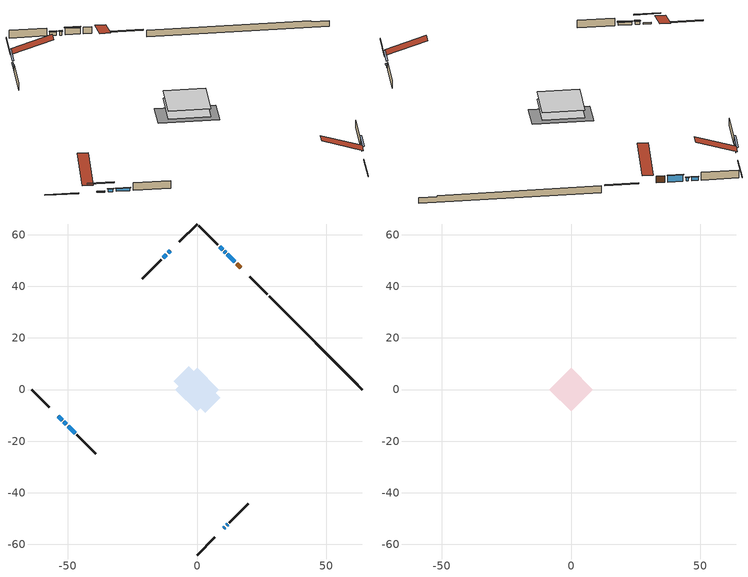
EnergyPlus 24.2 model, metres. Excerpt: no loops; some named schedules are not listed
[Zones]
conditioned space
 floor adiabatic (AdiabaticFloorConstruction): -8.49,0 0,8.49 8.49,0 0,-8.49 z0.62
 floor foundation (Slab1 construction): -9.05,3.14 -3.14,9.05 9.05,-3.14 3.14,-9.05 z-1.51
 wall outside (RimJoist1 construction): 0,-64.12 6.79,-57.33 / -64.12,0 -57.33,-6.79 / 0,64.12 -6.79,57.33 / 27.25,36.87 20.46,43.66 z0.62:0.92
 wall outside (AdiabaticWallConstruction 1): 16.97,47.15 15.36,48.76 z0.62:2.65
 wall outside (AdiabaticWallConstruction): 14.7,49.41 11.72,52.39 z0.62:2.65; -10.28,53.83 -11.22,52.9 z0.62:1.08; 10.28,-53.84 10.82,-53.29 / -53.83,-10.28 -52.21,-11.9 z0.62:1.03; 11.07,53.05 10.63,53.48 / 9.98,54.14 8.72,55.4 z0.62:1.69; -11.87,52.24 -13.17,50.95 z0.62:1.79; 11.48,-52.64 11.87,-52.24 z0.62:1.54; -51.56,-12.56 -50.62,-13.49 / -49.97,-14.15 -47.24,-16.88 z0.62:1.48
 wall outside (Wall1 construction): 12.53,-51.59 19.94,-44.18 / -46.58,-17.54 -39.17,-24.94 / -13.82,50.29 -21.23,42.89 / 8.06,56.05 0.66,63.46 z0.62:3.06
 wall foundation (FoundationWall1 construction): 27.91,36.21,-1.51 27.91,36.21,0.62 60.5,3.62,0.62 60.5,3.62,0.26 64.12,0,0.26 64.12,0,-1.51
 window (WindowConstruction): 14.7,49.41 11.72,52.39 z0.62:2.65
 window (WindowConstruction 7): -10.28,53.83 -11.22,52.9 z0.62:1.08
 window (WindowConstruction 8): 10.28,-53.83 10.82,-53.29 z0.62:1.03
 window (WindowConstruction 9): -53.83,-10.28 -52.21,-11.9 z0.62:1.03
 window (WindowConstruction 1): 11.07,53.05 10.63,53.48 z0.62:1.69
 window (WindowConstruction 2): 9.98,54.14 8.72,55.4 z0.62:1.69
 window (WindowConstruction 3): -11.87,52.24 -13.17,50.95 z0.62:1.79
 window (WindowConstruction 4): 11.48,-52.64 11.87,-52.24 z0.62:1.53
 window (WindowConstruction 5): -51.56,-12.56 -50.62,-13.49 z0.62:1.48
 window (WindowConstruction 6): -49.97,-14.15 -47.24,-16.88 z0.62:1.48
 door (Door): 16.97,47.15 15.36,48.76 z0.62:2.65
 ceiling adiabatic (AdiabaticFloorConstruction): 0,-8.49 8.49,0 0,8.49 -8.49,0 z0.62
attic - vented
 floor to conditioned space (Floor1 construction Reversed): -8.49,0 0,8.49 8.49,0 0,-8.49 z3.06
 roof outside (Roof1 construction): 9.63,-54.49,3.06 1.36,-46.22,6.96 -0.82,-48.4,6.96 7.45,-56.67,3.06; -54.49,-9.63,3.06 -46.22,-1.36,6.96 -48.4,0.82,6.96 -56.67,-7.45,3.06; -9.63,54.49,3.06 -1.36,46.22,6.96 0.82,48.4,6.96 -7.45,56.67,3.06; 17.62,46.49,3.06 9.35,38.22,6.96 11.53,36.04,6.96 19.8,44.31,3.06
shading: 11.58,52.54 14.85,49.27 15.14,49.56 11.87,52.83 z2.85; -13.08,51.03 -8.42,55.7 -8.71,55.99 -13.37,51.32 z3.72; 12.69,-51.43 8.42,-55.7 8.71,-55.99 12.98,-51.72 z3.66; -50.35,-13.77 -55.7,-8.42 -55.99,-8.71 -50.64,-14.06 z3.66; 10.49,53.62 11.21,52.91 11.5,53.2 10.78,53.91 z1.89; 8.58,55.54 10.12,54 10.41,54.29 8.87,55.83 z1.89; -13.31,50.81 -11.73,52.39 -12.02,52.68 -13.6,51.1 z1.99; 12.02,-52.1 11.34,-52.78 11.63,-53.07 12.31,-52.39 z1.74; -50.48,-13.64 -51.7,-12.42 -51.99,-12.71 -50.77,-13.93 z1.68; -47.1,-17.02 -50.11,-14.01 -50.4,-14.3 -47.39,-17.31 z1.68
[Building]
Building 1: Terrain=Suburbs
[Site:Location]
Toronto Intl AP_ON: Latitude {deg}=43.68; Longitude {deg}=-79.63; Time Zone {hr}=-5; Elevation {m}=173; Keep Site Location Information=Yes
[Site:GroundTemperature:Shallow]
4.59119, 2.66285, 2.50842, 3.42352, 7.09712, 10.7536, 13.9236, 15.9317, 16.1023, 14.4691, 11.3799, 7.83558
[Site:WaterMainsTemperature]
Calculation Method=Schedule; Temperature Schedule=mains temperature schedule
[Material] Roughness=Rough; Thermal Absorptance=0.9
Name | Thickness {m} | Conductivity {W/m-K} | Density {kg/m3} | Specific Heat {J/kg-K} | Solar Absorptance | Visible Absorptance
asphalt or fiberglass shingles | 0.00635 | 0.162714 | 1121.4 | 1465.45 | 0.4 | 0.4
ceiling stud and cavity | 0.1397 | 0.113016 | 65.682 | 1177.47 | 0.7 | 0.7
concrete 4.0 in. | 0.1016 | 1.803125 | 2242.8 | 837.4 | 0.7 | 0.7
concrete 8.0 in. | 0.2032 | 1.803125 | 2242.8 | 837.4 | 0.7 | 0.7
door material | 0.04445 | 0.053851 | 512.64 | 1214.23 | 0.7 | 0.7
exterior vertical ins | 0.0457286 | 0.029427 | 32.04 | 1214.23 | 0.7 | 0.7
floor covering | 0.0127 | 0.0433444 | 54.468 | 1339.84 | 0.6 | 0.6
floor rigid ins; wall rigid ins | 0.512978 | 0.029427 | 32.04 | 1214.23 | 0.7 | 0.7
floor stud and cavity | 0.1397 | 1.75129 | 37.0049 | 1207.88 | 0.7 | 0.7
furniture material conditioned space 1 | 0.1524 | 0.115458 | 640.8 | 1214.23 | 0.6 | 0.6
gypsum board | 0.0127 | 0.160291 | 801 | 837.4 | 0.6 | 0.6
gypsum board 1 | 0.0127 | 0.160291 | 801 | 837.4 | 0.7 | 0.7
osb sheathing 0.5 in. | 0.0127 | 0.115458 | 512.64 | 1214.23 | 0.7 | 0.7
osb sheathing 0.75 in. | 0.01905 | 0.115458 | 512.64 | 1214.23 | 0.7 | 0.7
osb sheathing 2.0 in. | 0.0508 | 0.115458 | 512.64 | 1214.23 | 0.7 | 0.7
rim joist stud and cavity | 0.0508 | 0.0293316 | 125.044 | 1163.47 | 0.6 | 0.6
wall stud and cavity | 0.1397 | 0.0930111 | 139.0536 | 1170.24 | 0.7 | 0.7
wall stud and cavity 1 | 0.0889 | 0.380278 | 52.3479 | 1209.89 | 0.7 | 0.7
wall stud and cavity 2 | 0.0889 | 0.391764 | 83.0341 | 1211.67 | 0.7 | 0.7
wood siding | 0.0254 | 0.102417 | 544.68 | 1172.36 | 0.4 | 0.4
wood siding 1; wood siding 2; wood siding 3 | 0.0254 | 0.102417 | 544.68 | 1172.36 | 0.7 | 0.7
[WindowMaterial:SimpleGlazingSystem]
Name | U-Factor {W/m2-K} | Solar Heat Gain Coefficient
WindowMaterial | 2.86285 | 0.72
WindowMaterial 1 | 2.99003 | 0.52
WindowMaterial 2 | 2.927009 | 0.61
WindowMaterial 3 | 3.00026 | 0.54
WindowMaterial 4 | 3.003662 | 0.49
WindowMaterial 5 | 3.04114 | 0.47
WindowMaterial 6 | 2.96789 | 0.57
WindowMaterial 7 | 3.068959 | 0.38
WindowMaterial 8 | 3.063281 | 0.38
[Construction]
AdiabaticFloorConstruction: floor stud and cavity, floor rigid ins, osb sheathing 0.75 in., floor covering
AdiabaticWallConstruction: wood siding 2, wall rigid ins, wall stud and cavity 1, gypsum board
AdiabaticWallConstruction 1: wood siding 3, wall rigid ins, wall stud and cavity 1, gypsum board
Door: door material
Floor1 construction Reversed: gypsum board, ceiling stud and cavity
FoundationWall1 construction: concrete 8.0 in., gypsum board 1
furniture construction conditioned space 1: furniture material conditioned space 1
PartitionWallConstruction: gypsum board, wall stud and cavity 2, gypsum board
RimJoist1 construction: wood siding 1, osb sheathing 2.0 in., rim joist stud and cavity
Roof1 construction: asphalt or fiberglass shingles
Slab1 construction: concrete 4.0 in.
Wall1 construction: wood siding, osb sheathing 0.5 in., wall stud and cavity, gypsum board
WindowConstruction: WindowMaterial
WindowConstruction 1: WindowMaterial 1
WindowConstruction 2: WindowMaterial 2
WindowConstruction 3: WindowMaterial 3
WindowConstruction 4: WindowMaterial 4
WindowConstruction 5: WindowMaterial 5
WindowConstruction 6: WindowMaterial 6
WindowConstruction 7: WindowMaterial 7
WindowConstruction 8; WindowConstruction 9: WindowMaterial 8
[Zone] Multiplier=1; Part of Total Floor Area=Yes
Name | Volume {m3}
attic - vented | 91.2539
conditioned space | 692.4
[Space]
Name | Zone | Volume {m3}
attic - vented 1 | attic - vented | 91.2539
conditioned space 1 | conditioned space | 692.4
[ZoneInfiltration:EffectiveLeakageArea]
infil attic - vented 1: Zone or Space=attic - vented 1; Schedule=Always On Discrete; Effective Air Leakage Area {cm2}=5966.48; Stack Coefficient=0.000271101; Wind Coefficient=1.11246e-05
[ZoneMixing]
whole house fan mix: Zone or Space=attic - vented; Schedule=Always On Continuous; Design Flow Rate Calculation Method=Flow/Zone; Design Flow Rate {m3/s}=0; Source Zone or Space=conditioned space
[SurfaceProperty:ExposedFoundationPerimeter]
Slab1: Exposed Perimeter Calculation Method=TotalExposedPerimeter; Total Exposed Perimeter {m}=51.207
[InternalMass] Zone or ZoneList=conditioned space; Space or SpaceList=conditioned space 1
Name | Construction | Surface Area {m2}
furniture mass conditioned space 1 | furniture construction conditioned space 1 | 115.36
partition wall mass | PartitionWallConstruction | 288.401
[Lights]
interior lighting: Zone or ZoneList or Space or SpaceList=conditioned space 1; Schedule=interior lighting schedule; Design Level Calculation Method=LightingLevel; Lighting Level {W}=343.2; Return Air Fraction=0; Fraction Radiant=0.6; Fraction Visible=0.2; Fraction Replaceable=1
[People]
occupants: Zone or ZoneList or Space or SpaceList=conditioned space 1; Number of People Schedule=occupants schedule; Number of People Calculation Method=People; Number of People=3; Fraction Radiant=0.314171; Sensible Heat Fraction=0.56303; Activity Level Schedule=occupants activity schedule; Carbon Dioxide Generation Rate {m3/s-W}=0; Enable ASHRAE 55 Comfort Warnings=No; Mean Radiant Temperature Calculation Type=EnclosureAveraged
[ElectricEquipment] Zone or ZoneList or Space or SpaceList=conditioned space 1; Design Level Calculation Method=EquipmentLevel
Name | Schedule | Design Level {W} | Fraction Latent | Fraction Radiant | Fraction Lost
clothes dryer | clothes dryer schedule | 140.772 | 0.015 | 0.081 | 0.85
clothes washer | clothes washer schedule | 32.1985 | 0.03 | 0.162 | 0.7
cooking range | cooking range schedule | 215.147 | 0.08 | 0.432 | 0.2
dishwasher | dishwasher schedule | 66.8632 | 0.3 | 0.18 | 0.4
fridge | fridge schedule | 72.9452 | 0 | 0.6 | 0
mech vent house fan | mech vent house fan schedule | 0 | 0 | 0 | 1
mech vent house fan cfis | mech vent house fan cfis schedule | 0 | 0 | 0 | 0
misc plug loads | misc plug loads schedule | 494.7 | 0.045 | 0.513 | 0.1
whole house fan | Always On Discrete | 0 | 0 | 0 | 1
[OtherEquipment] Zone or ZoneList or Space or SpaceList=conditioned space 1; Design Level Calculation Method=EquipmentLevel
Name | Fuel Type | Schedule | Design Level {W} | Fraction Latent | Fraction Radiant | Fraction Lost
clothes dryer 1 | Electricity | clothes dryer schedule | 0 | 0.015 | 0.081 | 0.85
cooking range 1 | Electricity | cooking range schedule | 0 | 0.08 | 0.432 | 0.2
general water use latent | None | general water use schedule | 62.594 | 1 | 0 | 0
general water use sensible | None | general water use schedule | -61.6891 | 0 | 0.6 | 0
mech vent house fan latent load | None | Always On Discrete | 0 | 1 | 0 | 0
mech vent house fan sensible load | None | Always On Discrete | 0 | 0 | 0 | 0
water heater energy adjustment1 | NaturalGas | Always On Discrete | 0.01 | 0 | 0 | 1
[ZoneInfiltration:DesignFlowRate] Zone or ZoneList or Space or SpaceList=conditioned space 1; Schedule=Always On Discrete; Design Flow Rate Calculation Method=Flow/Zone; Design Flow Rate {m3/s}=0
infil flow; natural vent flow; whole house fan flow
[AvailabilityManager:Scheduled]
central ac and furnace airloop Availability Manager: Schedule=Always On Discrete
[Foundation:Kiva]
Foundation Kiva 1: Initial Indoor Air Temperature {C}=18; Wall Height Above Grade {m}=0.619994; Wall Depth Below Slab {m}=0.2032; Custom Block Material Name 1=exterior vertical ins; Custom Block Depth 1 {m}=2.13; Custom Block X Position 1 {m}=0.2159; Custom Block Z Position 1 {m}=0
[Foundation:Kiva:Settings]
Soil Conductivity {W/m-K}=0.849921; Soil Density {kg/m3}=1842.3; Soil Specific Heat {J/kg-K}=418.7; Ground Solar Absorptivity=0.9; Ground Thermal Absorptivity=0.9; Ground Surface Roughness {m}=0.03; Far-Field Width {m}=40; Deep-Ground Boundary Condition=ZeroFlux; Deep-Ground Depth {m}=40; Minimum Cell Dimension {m}=0.2; Maximum Cell Growth Coefficient=3; Simulation Timestep=Timestep
[Exterior:Lights]
exterior lighting: Schedule=exterior lighting schedule; Design Level {W}=75.6
[EnergyManagementSystem:GlobalVariable]
central_ac_and_furnace_airloop_Fan_RTF
infil_program_Qfan
infil_program_Qinf
natural_vent_program_Qnv
natural_vent_program_Qwhf
[EnergyManagementSystem:Sensor]
Name | Output:Variable or Output:Meter Index Key | Output:Variable or Output:Meter
airflow_gain | infil flow | Infiltration Sensible Heat Gain Energy
airflow_gain_1 | natural vent flow | Infiltration Sensible Heat Gain Energy
airflow_gain_2 | whole house fan flow | Infiltration Sensible Heat Gain Energy
airflow_loss | infil flow | Infiltration Sensible Heat Loss Energy
airflow_loss_1 | natural vent flow | Infiltration Sensible Heat Loss Energy
airflow_loss_2 | whole house fan flow | Infiltration Sensible Heat Loss Energy
clg_load_cond |  | Cooling:EnergyTransfer:Zone:CONDITIONED SPACE
clg_sp_s; clg_sp_s_1 | cooling setpoint | Schedule Value
clothes_dryer_exhaust_0_sch_s | clothes dryer exhaust 0 schedule | Schedule Value
cool_season | cooling season schedule | Schedule Value
htg_load_cond |  | Heating:EnergyTransfer:Zone:CONDITIONED SPACE
htg_sp_s; htg_sp_s_1 | heating setpoint | Schedule Value
ig_ee_conv | clothes dryer | Electric Equipment Convective Heating Energy
ig_ee_conv_2 | cooking range | Electric Equipment Convective Heating Energy
ig_ee_conv_4 | fridge | Electric Equipment Convective Heating Energy
ig_ee_conv_5 | misc plug loads | Electric Equipment Convective Heating Energy
ig_ee_conv_6 | whole house fan | Electric Equipment Convective Heating Energy
ig_ee_rad | clothes dryer | Electric Equipment Radiant Heating Energy
ig_ee_rad_2 | cooking range | Electric Equipment Radiant Heating Energy
ig_ee_rad_4 | fridge | Electric Equipment Radiant Heating Energy
ig_ee_rad_5 | misc plug loads | Electric Equipment Radiant Heating Energy
ig_ee_rad_6 | whole house fan | Electric Equipment Radiant Heating Energy
ig_lgt_conv | interior lighting | Lights Convective Heating Energy
ig_lgt_rad | interior lighting | Lights Radiant Heating Energy
ig_lgt_vis | interior lighting | Lights Visible Radiation Heating Energy
ig_oe_conv | clothes dryer 1 | Other Equipment Convective Heating Energy
ig_oe_conv_1 | cooking range 1 | Other Equipment Convective Heating Energy
ig_oe_conv_2 | general water use latent | Other Equipment Convective Heating Energy
ig_oe_conv_3 | general water use sensible | Other Equipment Convective Heating Energy
ig_oe_conv_4 | water heater energy adjustment1 | Other Equipment Convective Heating Energy
ig_oe_rad | clothes dryer 1 | Other Equipment Radiant Heating Energy
ig_oe_rad_1 | cooking range 1 | Other Equipment Radiant Heating Energy
ig_oe_rad_2 | general water use latent | Other Equipment Radiant Heating Energy
ig_oe_rad_3 | general water use sensible | Other Equipment Radiant Heating Energy
ig_oe_rad_4 | water heater energy adjustment1 | Other Equipment Radiant Heating Energy
ig_ppl_conv | occupants | People Convective Heating Energy
ig_ppl_rad | occupants | People Radiant Heating Energy
im_conv | furniture mass conditioned space 1 | Surface Inside Face Convection Heat Gain Energy
im_conv_1 | partition wall mass | Surface Inside Face Convection Heat Gain Energy
im_ig | furniture mass conditioned space 1 | Surface Inside Face Internal Gains Radiation Heat Gain Energy
im_ig_1 | partition wall mass | Surface Inside Face Internal Gains Radiation Heat Gain Energy
im_lgt | furniture mass conditioned space 1 | Surface Inside Face Lights Radiation Heat Gain Energy
im_lgt_1 | partition wall mass | Surface Inside Face Lights Radiation Heat Gain Energy
im_sol | furniture mass conditioned space 1 | Surface Inside Face Solar Radiation Heat Gain Energy
im_sol_1 | partition wall mass | Surface Inside Face Solar Radiation Heat Gain Energy
im_surf | furniture mass conditioned space 1 | Surface Inside Face Net Surface Thermal Radiation Heat Gain Energy
im_surf_1 | partition wall mass | Surface Inside Face Net Surface Thermal Radiation Heat Gain Energy
mv_conv | mech vent house fan | Electric Equipment Convective Heating Energy
mv_conv_1 | mech vent house fan cfis | Electric Equipment Convective Heating Energy
mv_conv_2 | mech vent house fan latent load | Other Equipment Convective Heating Energy
mv_conv_3 | mech vent house fan sensible load | Other Equipment Convective Heating Energy
mv_rad | mech vent house fan | Electric Equipment Radiant Heating Energy
mv_rad_1 | mech vent house fan cfis | Electric Equipment Radiant Heating Energy
mv_rad_2 | mech vent house fan latent load | Other Equipment Radiant Heating Energy
mv_rad_3 | mech vent house fan sensible load | Other Equipment Radiant Heating Energy
natural_vent_s | natural vent schedule | Schedule Value
out_pb_s |  | Site Outdoor Air Barometric Pressure
out_wt_s |  | Site Outdoor Air Humidity Ratio
site_vw_s |  | Site Wind Speed
ss_back_out | Window1 | Surface Window Shortwave from Zone Back Out Window Heat Transfer Rate
ss_back_out_1 | Window11 | Surface Window Shortwave from Zone Back Out Window Heat Transfer Rate
ss_back_out_2 | Window13 | Surface Window Shortwave from Zone Back Out Window Heat Transfer Rate
ss_back_out_3 | Window14 | Surface Window Shortwave from Zone Back Out Window Heat Transfer Rate
ss_back_out_4 | Window2 | Surface Window Shortwave from Zone Back Out Window Heat Transfer Rate
ss_back_out_5 | Window3 | Surface Window Shortwave from Zone Back Out Window Heat Transfer Rate
ss_back_out_6 | Window4 | Surface Window Shortwave from Zone Back Out Window Heat Transfer Rate
ss_back_out_7 | Window6 | Surface Window Shortwave from Zone Back Out Window Heat Transfer Rate
ss_back_out_8 | Window7 | Surface Window Shortwave from Zone Back Out Window Heat Transfer Rate
ss_back_out_9 | Window9 | Surface Window Shortwave from Zone Back Out Window Heat Transfer Rate
ss_conv | Door1 | Surface Inside Face Convection Heat Gain Energy
ss_conv_1 | Window1 | Surface Inside Face Convection Heat Gain Energy
ss_conv_10 | Window9 | Surface Inside Face Convection Heat Gain Energy
ss_conv_2 | Window11 | Surface Inside Face Convection Heat Gain Energy
ss_conv_3 | Window13 | Surface Inside Face Convection Heat Gain Energy
ss_conv_4 | Window14 | Surface Inside Face Convection Heat Gain Energy
ss_conv_5 | Window2 | Surface Inside Face Convection Heat Gain Energy
ss_conv_6 | Window3 | Surface Inside Face Convection Heat Gain Energy
ss_conv_7 | Window4 | Surface Inside Face Convection Heat Gain Energy
ss_conv_8 | Window6 | Surface Inside Face Convection Heat Gain Energy
ss_conv_9 | Window7 | Surface Inside Face Convection Heat Gain Energy
ss_ig | Door1 | Surface Inside Face Internal Gains Radiation Heat Gain Energy
ss_ig_1 | Window1 | Surface Inside Face Internal Gains Radiation Heat Gain Energy
ss_ig_10 | Window9 | Surface Inside Face Internal Gains Radiation Heat Gain Energy
ss_ig_2 | Window11 | Surface Inside Face Internal Gains Radiation Heat Gain Energy
ss_ig_3 | Window13 | Surface Inside Face Internal Gains Radiation Heat Gain Energy
ss_ig_4 | Window14 | Surface Inside Face Internal Gains Radiation Heat Gain Energy
ss_ig_5 | Window2 | Surface Inside Face Internal Gains Radiation Heat Gain Energy
ss_ig_6 | Window3 | Surface Inside Face Internal Gains Radiation Heat Gain Energy
ss_ig_7 | Window4 | Surface Inside Face Internal Gains Radiation Heat Gain Energy
ss_ig_8 | Window6 | Surface Inside Face Internal Gains Radiation Heat Gain Energy
ss_ig_9 | Window7 | Surface Inside Face Internal Gains Radiation Heat Gain Energy
ss_lgt | Door1 | Surface Inside Face Lights Radiation Heat Gain Energy
ss_sol | Door1 | Surface Inside Face Solar Radiation Heat Gain Energy
ss_surf | Door1 | Surface Inside Face Net Surface Thermal Radiation Heat Gain Energy
ss_surf_1 | Window1 | Surface Inside Face Net Surface Thermal Radiation Heat Gain Energy
ss_surf_10 | Window9 | Surface Inside Face Net Surface Thermal Radiation Heat Gain Energy
ss_surf_2 | Window11 | Surface Inside Face Net Surface Thermal Radiation Heat Gain Energy
ss_surf_3 | Window13 | Surface Inside Face Net Surface Thermal Radiation Heat Gain Energy
ss_surf_4 | Window14 | Surface Inside Face Net Surface Thermal Radiation Heat Gain Energy
ss_surf_5 | Window2 | Surface Inside Face Net Surface Thermal Radiation Heat Gain Energy
ss_surf_6 | Window3 | Surface Inside Face Net Surface Thermal Radiation Heat Gain Energy
ss_surf_7 | Window4 | Surface Inside Face Net Surface Thermal Radiation Heat Gain Energy
ss_surf_8 | Window6 | Surface Inside Face Net Surface Thermal Radiation Heat Gain Energy
ss_surf_9 | Window7 | Surface Inside Face Net Surface Thermal Radiation Heat Gain Energy
ss_trans_in | Window1 | Surface Window Transmitted Solar Radiation Rate
ss_trans_in_1 | Window11 | Surface Window Transmitted Solar Radiation Rate
ss_trans_in_2 | Window13 | Surface Window Transmitted Solar Radiation Rate
ss_trans_in_3 | Window14 | Surface Window Transmitted Solar Radiation Rate
ss_trans_in_4 | Window2 | Surface Window Transmitted Solar Radiation Rate
ss_trans_in_5 | Window3 | Surface Window Transmitted Solar Radiation Rate
ss_trans_in_6 | Window4 | Surface Window Transmitted Solar Radiation Rate
ss_trans_in_7 | Window6 | Surface Window Transmitted Solar Radiation Rate
ss_trans_in_8 | Window7 | Surface Window Transmitted Solar Radiation Rate
ss_trans_in_9 | Window9 | Surface Window Transmitted Solar Radiation Rate
ss_trans_out | Window1 | Surface Inside Face Initial Transmitted Diffuse Transmitted Out Window Solar Radiation Rate
ss_trans_out_1 | Window11 | Surface Inside Face Initial Transmitted Diffuse Transmitted Out Window Solar Radiation Rate
ss_trans_out_2 | Window13 | Surface Inside Face Initial Transmitted Diffuse Transmitted Out Window Solar Radiation Rate
ss_trans_out_3 | Window14 | Surface Inside Face Initial Transmitted Diffuse Transmitted Out Window Solar Radiation Rate
ss_trans_out_4 | Window2 | Surface Inside Face Initial Transmitted Diffuse Transmitted Out Window Solar Radiation Rate
ss_trans_out_5 | Window3 | Surface Inside Face Initial Transmitted Diffuse Transmitted Out Window Solar Radiation Rate
ss_trans_out_6 | Window4 | Surface Inside Face Initial Transmitted Diffuse Transmitted Out Window Solar Radiation Rate
ss_trans_out_7 | Window6 | Surface Inside Face Initial Transmitted Diffuse Transmitted Out Window Solar Radiation Rate
ss_trans_out_8 | Window7 | Surface Inside Face Initial Transmitted Diffuse Transmitted Out Window Solar Radiation Rate
ss_trans_out_9 | Window9 | Surface Inside Face Initial Transmitted Diffuse Transmitted Out Window Solar Radiation Rate
s_conv | Floor1 | Surface Inside Face Convection Heat Gain Energy
s_conv_1 | FoundationWall1 | Surface Inside Face Convection Heat Gain Energy
s_conv_10 | Wall1:225 | Surface Inside Face Convection Heat Gain Energy
s_conv_11 | Wall1:315 | Surface Inside Face Convection Heat Gain Energy
s_conv_12 | Wall1:45 | Surface Inside Face Convection Heat Gain Energy
s_conv_2 | inferred conditioned ceiling | Surface Inside Face Convection Heat Gain Energy
s_conv_3 | inferred conditioned floor | Surface Inside Face Convection Heat Gain Energy
s_conv_4 | RimJoist1:135 | Surface Inside Face Convection Heat Gain Energy
s_conv_5 | RimJoist1:225 | Surface Inside Face Convection Heat Gain Energy
s_conv_6 | RimJoist1:315 | Surface Inside Face Convection Heat Gain Energy
s_conv_7 | RimJoist1:45 | Surface Inside Face Convection Heat Gain Energy
s_conv_8 | Slab1 | Surface Inside Face Convection Heat Gain Energy
s_conv_9 | Wall1:135 | Surface Inside Face Convection Heat Gain Energy
s_ig | Floor1 | Surface Inside Face Internal Gains Radiation Heat Gain Energy
s_ig_1 | FoundationWall1 | Surface Inside Face Internal Gains Radiation Heat Gain Energy
s_ig_10 | Wall1:225 | Surface Inside Face Internal Gains Radiation Heat Gain Energy
s_ig_11 | Wall1:315 | Surface Inside Face Internal Gains Radiation Heat Gain Energy
s_ig_12 | Wall1:45 | Surface Inside Face Internal Gains Radiation Heat Gain Energy
s_ig_2 | inferred conditioned ceiling | Surface Inside Face Internal Gains Radiation Heat Gain Energy
s_ig_3 | inferred conditioned floor | Surface Inside Face Internal Gains Radiation Heat Gain Energy
s_ig_4 | RimJoist1:135 | Surface Inside Face Internal Gains Radiation Heat Gain Energy
s_ig_5 | RimJoist1:225 | Surface Inside Face Internal Gains Radiation Heat Gain Energy
s_ig_6 | RimJoist1:315 | Surface Inside Face Internal Gains Radiation Heat Gain Energy
s_ig_7 | RimJoist1:45 | Surface Inside Face Internal Gains Radiation Heat Gain Energy
s_ig_8 | Slab1 | Surface Inside Face Internal Gains Radiation Heat Gain Energy
s_ig_9 | Wall1:135 | Surface Inside Face Internal Gains Radiation Heat Gain Energy
s_lgt | Floor1 | Surface Inside Face Lights Radiation Heat Gain Energy
s_lgt_1 | FoundationWall1 | Surface Inside Face Lights Radiation Heat Gain Energy
s_lgt_10 | Wall1:225 | Surface Inside Face Lights Radiation Heat Gain Energy
s_lgt_11 | Wall1:315 | Surface Inside Face Lights Radiation Heat Gain Energy
s_lgt_12 | Wall1:45 | Surface Inside Face Lights Radiation Heat Gain Energy
s_lgt_2 | inferred conditioned ceiling | Surface Inside Face Lights Radiation Heat Gain Energy
s_lgt_3 | inferred conditioned floor | Surface Inside Face Lights Radiation Heat Gain Energy
s_lgt_4 | RimJoist1:135 | Surface Inside Face Lights Radiation Heat Gain Energy
s_lgt_5 | RimJoist1:225 | Surface Inside Face Lights Radiation Heat Gain Energy
s_lgt_6 | RimJoist1:315 | Surface Inside Face Lights Radiation Heat Gain Energy
s_lgt_7 | RimJoist1:45 | Surface Inside Face Lights Radiation Heat Gain Energy
s_lgt_8 | Slab1 | Surface Inside Face Lights Radiation Heat Gain Energy
s_lgt_9 | Wall1:135 | Surface Inside Face Lights Radiation Heat Gain Energy
s_sol | Floor1 | Surface Inside Face Solar Radiation Heat Gain Energy
s_sol_1 | FoundationWall1 | Surface Inside Face Solar Radiation Heat Gain Energy
s_sol_10 | Wall1:225 | Surface Inside Face Solar Radiation Heat Gain Energy
s_sol_11 | Wall1:315 | Surface Inside Face Solar Radiation Heat Gain Energy
s_sol_12 | Wall1:45 | Surface Inside Face Solar Radiation Heat Gain Energy
s_sol_2 | inferred conditioned ceiling | Surface Inside Face Solar Radiation Heat Gain Energy
s_sol_3 | inferred conditioned floor | Surface Inside Face Solar Radiation Heat Gain Energy
s_sol_4 | RimJoist1:135 | Surface Inside Face Solar Radiation Heat Gain Energy
s_sol_5 | RimJoist1:225 | Surface Inside Face Solar Radiation Heat Gain Energy
s_sol_6 | RimJoist1:315 | Surface Inside Face Solar Radiation Heat Gain Energy
s_sol_7 | RimJoist1:45 | Surface Inside Face Solar Radiation Heat Gain Energy
s_sol_8 | Slab1 | Surface Inside Face Solar Radiation Heat Gain Energy
